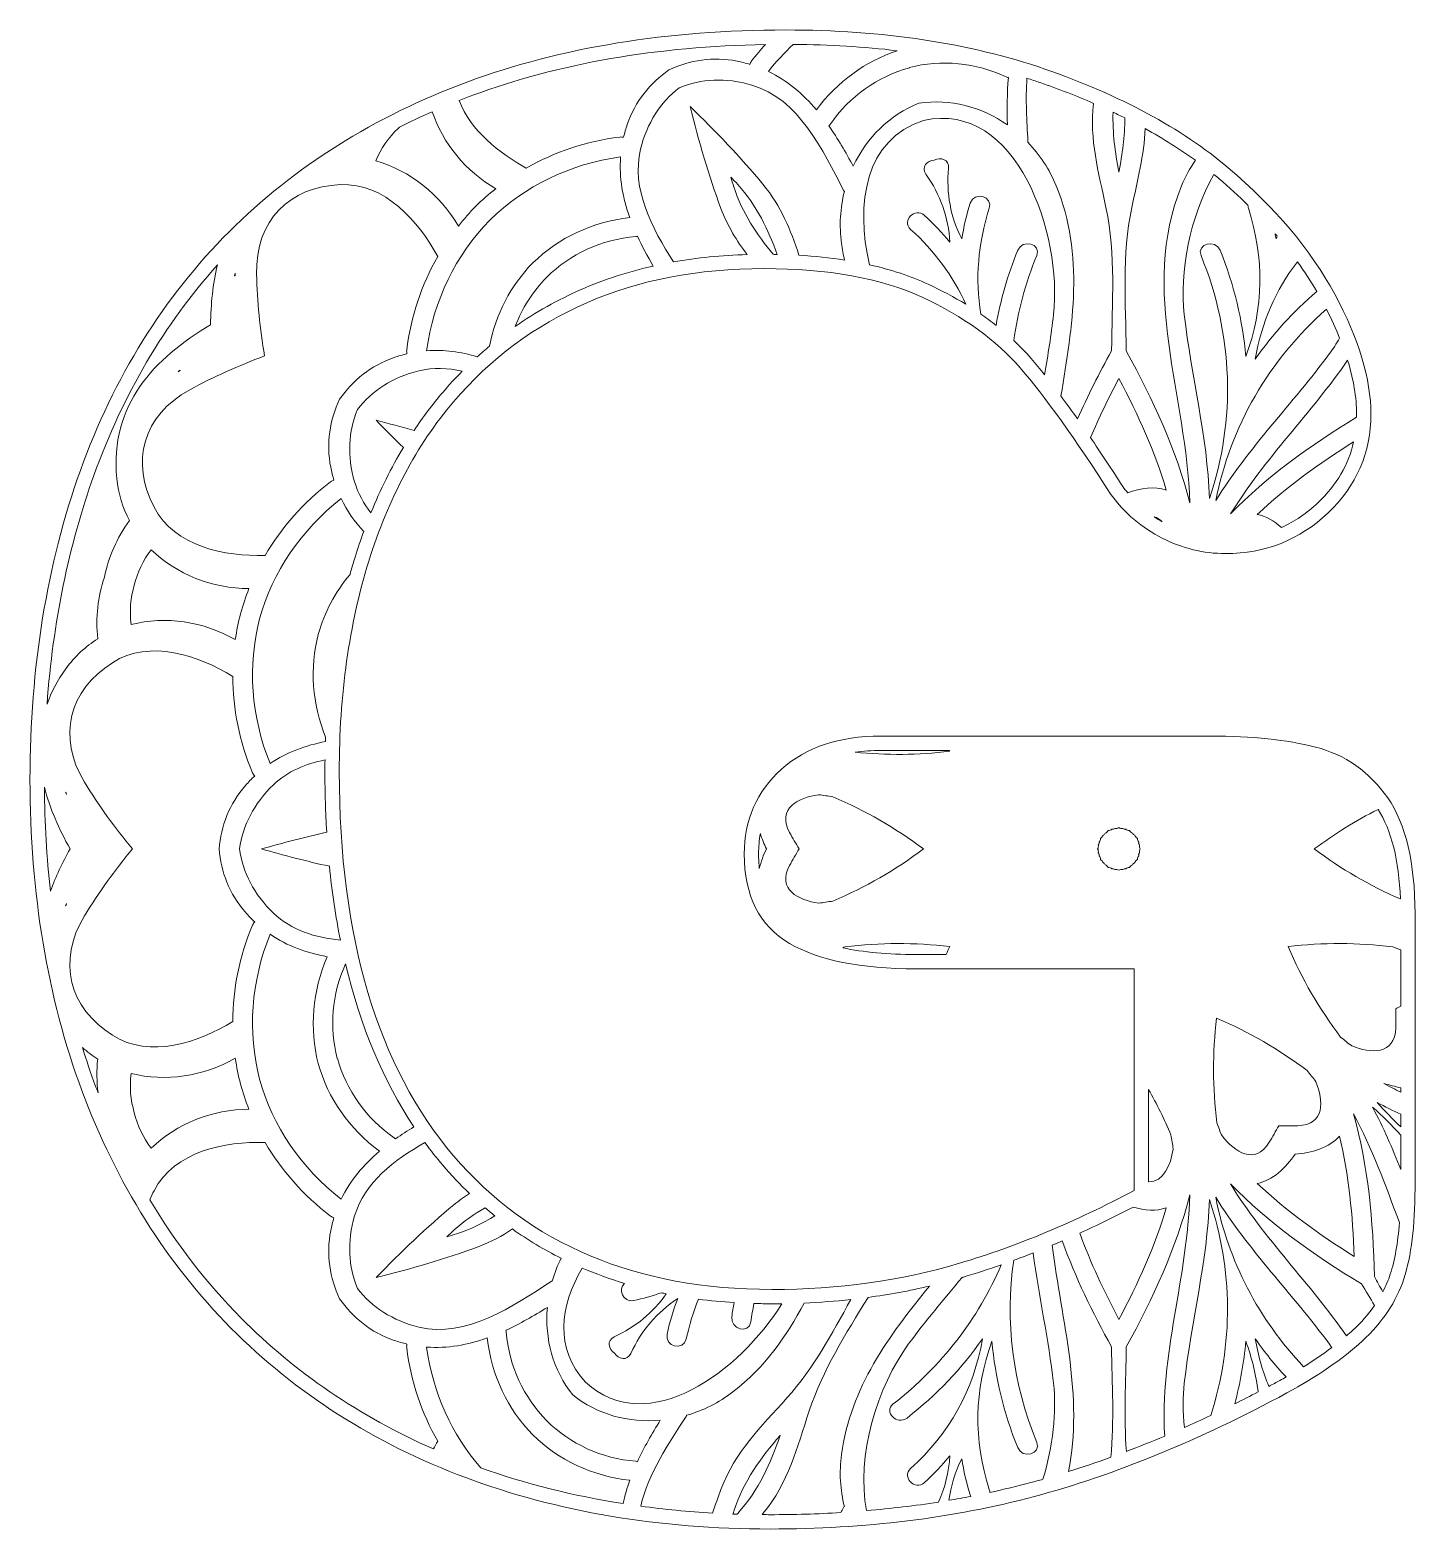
# Model space of a CAD drawing. Extents: x -728 to 2523, y -2539 to -44.
# Drawn here: x 56.6 to 443.4, y -979.4 to -560.6 of the extents above; entities that cross this region are included whole.
import ezdxf

# ---------------------------------------------------------------- set-up
doc = ezdxf.new("R2010")
doc.units = 0
doc.header["$MEASUREMENT"] = 0
doc.layers.add('Layer 1', color=7, linetype='Continuous', lineweight=0)

msp = doc.modelspace()

# ---------------------------------------------------------------- linework, layer by layer
at = {"layer": 'Layer 1'}
for points, knots in [([(435.76, -775.15), (430.66, -767.85), (423.88, -763.07), (415.6, -760.95), (407.62, -758.91), (397.79, -757.88), (386.38, -757.88), (386.38, -757.88), (294.18, -757.88), (294.18, -757.88), (282.6, -757.88), (273.26, -760.99), (266.44, -767.14), (259.56, -773.35), (256.07, -781.31), (256.07, -790.79), (256.07, -802.45), (260.31, -810.85), (268.68, -815.77), (276.71, -820.49), (288.6, -822.88), (304.03, -822.88), (304.03, -822.88), (364.95, -822.88), (364.95, -822.88), (364.95, -822.88), (364.95, -884.8), (364.95, -884.8), (348.56, -893.53), (332.15, -900.38), (316.18, -905.14), (299.93, -909.99), (282.32, -912.45), (263.82, -912.45), (225.94, -912.45), (196.03, -899.89), (174.92, -875.12), (153.73, -850.26), (142.98, -814.16), (142.98, -767.81), (142.98, -746.4), (145.76, -726.63), (151.23, -709.04), (156.69, -691.5), (164.66, -676.51), (174.92, -664.46), (185.16, -652.45), (197.66, -643.15), (212.09, -636.82), (226.55, -630.49), (243.21, -627.28), (261.63, -627.28), (279.49, -627.28), (294.34, -629.97), (305.79, -635.3), (317.23, -640.62), (326.44, -647.26), (333.16, -655.04), (339.99, -662.96), (348.5, -674.85), (358.43, -690.37), (358.43, -690.37), (358.51, -690.48), (358.51, -690.48), (362.32, -695.64), (367.11, -699.7), (372.75, -702.57), (378.39, -705.43), (384.35, -706.89), (390.48, -706.89), (401.54, -706.89), (411.16, -703.07), (419.08, -695.53), (427.03, -687.97), (431.06, -678.69), (431.06, -667.95), (431.06, -658.18), (427.66, -646.91), (420.97, -634.45), (414.31, -622.07), (404.3, -610.18), (391.23, -599.13), (378.15, -588.08), (360.91, -578.8), (339.98, -571.54), (319.07, -564.3), (294.73, -560.63), (267.65, -560.63), (234.73, -560.63), (204.86, -565.5), (178.86, -575.11), (152.81, -584.74), (130.39, -598.85), (112.21, -617.02), (94.03, -635.2), (80.06, -657.63), (70.7, -683.69), (61.37, -709.69), (56.63, -738.73), (56.63, -770), (56.63, -801.82), (61.51, -831.05), (71.12, -856.87), (80.75, -882.74), (94.76, -905.07), (112.75, -923.24), (130.75, -941.42), (152.81, -955.48), (178.31, -965.01), (203.77, -974.54), (232.35, -979.37), (263.27, -979.37), (289.76, -979.37), (314.61, -976.31), (337.1, -970.27), (359.58, -964.24), (383.29, -954.52), (407.58, -941.37), (416.06, -936.76), (423.15, -931.88), (428.63, -926.86), (434.24, -921.73), (438.15, -915.87), (440.26, -909.46), (442.32, -903.18), (443.37, -894.73), (443.37, -884.35), (443.37, -884.35), (443.37, -807.48), (443.37, -807.48), (443.37, -793.27), (440.81, -782.39), (435.76, -775.15)], [0, 0, 0, 0, 1, 1, 1, 2, 2, 2, 3, 3, 3, 4, 4, 4, 5, 5, 5, 6, 6, 6, 7, 7, 7, 8, 8, 8, 9, 9, 9, 10, 10, 10, 11, 11, 11, 12, 12, 12, 13, 13, 13, 14, 14, 14, 15, 15, 15, 16, 16, 16, 17, 17, 17, 18, 18, 18, 19, 19, 19, 20, 20, 20, 21, 21, 21, 22, 22, 22, 23, 23, 23, 24, 24, 24, 25, 25, 25, 26, 26, 26, 27, 27, 27, 28, 28, 28, 29, 29, 29, 30, 30, 30, 31, 31, 31, 32, 32, 32, 33, 33, 33, 34, 34, 34, 35, 35, 35, 36, 36, 36, 37, 37, 37, 38, 38, 38, 39, 39, 39, 40, 40, 40, 41, 41, 41, 42, 42, 42, 43, 43, 43, 44, 44, 44, 44]), ([(261.98, -564.68), (260.65, -566.16), (259.36, -567.68), (258.14, -569.29), (257.91, -569.59), (257.76, -569.91), (257.66, -570.23), (256.5, -569.88), (255.31, -569.57), (254.06, -569.32), (247.36, -568.01), (240.83, -569.08), (235.05, -571.8), (229.8, -575.45), (225.61, -580.56), (223.4, -587.03), (222.99, -588.23), (222.66, -589.43), (222.38, -590.61), (222.06, -590.54), (221.71, -590.49), (221.33, -590.54), (211.87, -591.75), (203.08, -594.71), (195.22, -599.19), (187.67, -595.11), (179.61, -588.68), (176.46, -580.32), (177.72, -579.83), (178.98, -579.34), (180.25, -578.87), (204.3, -569.97), (231.77, -565.21), (261.98, -564.68)], [0, 0, 0, 0, 1, 1, 1, 2, 2, 2, 3, 3, 3, 4, 4, 4, 5, 5, 5, 6, 6, 6, 7, 7, 7, 8, 8, 8, 9, 9, 9, 10, 10, 10, 11, 11, 11, 11]), ([(276.24, -582.93), (272.49, -578.51), (268.13, -574.78), (262.81, -572.23), (264.97, -569.49), (267.28, -566.97), (269.74, -564.65), (279.84, -564.72), (289.53, -565.31), (298.79, -566.43), (289.88, -569.39), (282.1, -575.05), (276.24, -582.93)], [0, 0, 0, 0, 1, 1, 1, 2, 2, 2, 3, 3, 3, 4, 4, 4, 4]), ([(302.19, -571.12), (311.16, -568.83), (320.62, -569.67), (329.41, -573.84), (329.56, -573.91), (329.69, -573.9), (329.83, -573.94), (329.44, -578.27), (329.42, -582.7), (329.58, -587.16), (322.37, -582.13), (313.59, -579.74), (304.86, -581.08), (296.64, -584.29), (290.23, -590.74), (286.5, -598.7), (284.41, -594.78), (282.18, -590.96), (279.7, -587.42), (279.79, -587.31), (279.89, -587.21), (279.98, -587.08), (285.51, -579.08), (293.3, -573.68), (302.21, -571.18), (302.21, -571.18), (302.19, -571.12), (302.19, -571.12)], [0, 0, 0, 0, 1, 1, 1, 2, 2, 2, 3, 3, 3, 4, 4, 4, 5, 5, 5, 6, 6, 6, 7, 7, 7, 8, 8, 8, 9, 9, 9, 9]), ([(261.3, -603.72), (255, -596.07), (248.08, -588.96), (240.95, -582.03), (240.95, -582.03), (240.95, -582.03), (240.95, -582.03), (243.4, -591.67), (246.1, -601.21), (249.57, -610.49), (251.42, -615.43), (253.97, -619.54), (256.91, -623.36), (249.77, -623.57), (242.9, -624.27), (236.32, -625.44), (230.34, -616.01), (224.44, -604.96), (227.13, -593.93), (228.91, -586.63), (232.7, -580.77), (237.92, -576.77), (244, -574.25), (250.97, -573.89), (258.18, -576), (271.23, -579.82), (278.15, -594.33), (283.8, -605.44), (283.86, -605.56), (283.95, -605.62), (284.02, -605.72), (282.88, -610.37), (282.55, -615.29), (283.23, -620.26), (283.45, -621.84), (283.74, -623.38), (284.06, -624.89), (280.04, -624.26), (275.79, -623.82), (271.35, -623.56), (269.02, -616.51), (266.38, -609.89), (261.3, -603.72)], [0, 0, 0, 0, 1, 1, 1, 2, 2, 2, 3, 3, 3, 4, 4, 4, 5, 5, 5, 6, 6, 6, 7, 7, 7, 8, 8, 8, 9, 9, 9, 10, 10, 10, 11, 11, 11, 12, 12, 12, 13, 13, 13, 14, 14, 14, 14]), ([(357.08, -610.24), (359.84, -623.51), (358.81, -636.85), (358.63, -650.28), (355.22, -656.47), (351.99, -662.82), (349.13, -669.29), (347.53, -667.02), (345.98, -664.88), (344.49, -662.87), (347.8, -643.17), (351.09, -623.59), (343.19, -604.19), (341.3, -599.55), (338.55, -595.45), (335.23, -592), (335.24, -591.87), (335.29, -591.78), (335.29, -591.64), (334.99, -586.21), (334.59, -580.09), (335.01, -574.11), (336.24, -574.5), (337.46, -574.9), (338.67, -575.32), (343.89, -577.13), (348.87, -579.07), (353.6, -581.13), (352.43, -591.3), (355, -600.21), (357.08, -610.24)], [0, 0, 0, 0, 1, 1, 1, 2, 2, 2, 3, 3, 3, 4, 4, 4, 5, 5, 5, 6, 6, 6, 7, 7, 7, 8, 8, 8, 9, 9, 9, 10, 10, 10, 10]), ([(331.32, -647.37), (332.46, -639.37), (334.58, -631.42), (337.74, -623.64), (339.07, -620.34), (333.74, -618.92), (332.42, -622.17), (329.63, -629.05), (327.65, -636.07), (326.4, -643.14), (325.03, -642.05), (323.6, -640.99), (322.11, -639.97), (320.54, -630.2), (321.34, -620.25), (324.5, -610.45), (325.6, -607.05), (320.27, -605.61), (319.19, -608.98), (318.11, -612.32), (317.36, -615.67), (316.8, -619.01), (313.65, -612.82), (312.45, -606.22), (313.12, -599.22), (313.36, -596.79), (310.84, -596.09), (309.13, -597), (309.13, -597), (309.12, -596.95), (309.12, -596.95), (307.18, -597.03), (305.36, -598.93), (306.78, -600.92), (310.86, -606.65), (313.12, -612.96), (313.49, -619.9), (311.33, -617.28), (309.01, -614.76), (306.41, -612.41), (303.78, -610.03), (299.89, -613.94), (302.54, -616.33), (309.22, -622.38), (314.4, -629.41), (317.95, -637.26), (314.69, -635.27), (311.19, -633.4), (307.47, -631.67), (302.56, -629.38), (297.05, -627.57), (291.01, -626.21), (287.17, -609.22), (289.7, -591.15), (306.16, -585.9), (306.16, -585.9), (306.16, -585.9), (306.16, -585.9), (332.33, -580.19), (344.92, -617.93), (342.43, -640.15), (341.79, -645.79), (340.88, -651.37), (339.92, -656.94), (338.63, -655.32), (337.38, -653.81), (336.18, -652.42), (334.68, -650.68), (333.05, -649), (331.32, -647.37)], [0, 0, 0, 0, 1, 1, 1, 2, 2, 2, 3, 3, 3, 4, 4, 4, 5, 5, 5, 6, 6, 6, 7, 7, 7, 8, 8, 8, 9, 9, 9, 10, 10, 10, 11, 11, 11, 12, 12, 12, 13, 13, 13, 14, 14, 14, 15, 15, 15, 16, 16, 16, 17, 17, 17, 18, 18, 18, 19, 19, 19, 20, 20, 20, 21, 21, 21, 22, 22, 22, 23, 23, 23, 23]), ([(168.96, -583.45), (171.89, -592.32), (178.35, -600.11), (186.68, -604.97), (184.75, -606.49), (182.9, -608.12), (181.13, -609.85), (179.4, -611.62), (177.77, -613.47), (176.25, -615.4), (171.11, -606.59), (162.7, -599.87), (153.19, -597.2), (154.63, -593.71), (156.76, -590.64), (159.43, -588.15), (159.55, -588.01), (159.69, -587.88), (159.82, -587.75), (162.8, -586.25), (165.85, -584.81), (168.96, -583.45)], [0, 0, 0, 0, 1, 1, 1, 2, 2, 2, 3, 3, 3, 4, 4, 4, 5, 5, 5, 6, 6, 6, 7, 7, 7, 7]), ([(360.68, -600.31), (359.64, -594.8), (358.86, -589.32), (359.06, -583.61), (360.17, -584.13), (361.26, -584.67), (362.34, -585.21), (362.36, -590.35), (361.63, -595.32), (360.68, -600.31)], [0, 0, 0, 0, 1, 1, 1, 2, 2, 2, 3, 3, 3, 3]), ([(378.18, -604.19), (366.29, -633.37), (379.73, -662.93), (380.47, -692.75), (376.83, -678.14), (370.19, -663.81), (362.74, -650.28), (362.56, -636.85), (361.52, -623.51), (364.28, -610.24), (365.87, -602.59), (367.73, -595.59), (368.02, -588.19), (373.06, -590.97), (377.74, -593.92), (382.05, -597.04), (380.53, -599.25), (379.22, -601.64), (378.18, -604.19)], [0, 0, 0, 0, 1, 1, 1, 2, 2, 2, 3, 3, 3, 4, 4, 4, 5, 5, 5, 6, 6, 6, 6]), ([(167.34, -650.26), (169.39, -636.07), (175.46, -623.56), (185.02, -613.74), (185.02, -613.74), (185.02, -613.74), (185.02, -613.74), (194.85, -604.18), (207.35, -598.11), (221.54, -596.06), (221.09, -601.94), (222.15, -607.58), (224.1, -613.03), (213.63, -614.25), (204.26, -618.66), (197.01, -625.72), (190.82, -632.07), (186.68, -640.04), (184.92, -648.95), (183.77, -649.91), (182.64, -650.9), (181.53, -651.92), (176.94, -650.56), (172.23, -649.89), (167.34, -650.26)], [0, 0, 0, 0, 1, 1, 1, 2, 2, 2, 3, 3, 3, 4, 4, 4, 5, 5, 5, 6, 6, 6, 7, 7, 7, 8, 8, 8, 8]), ([(264.18, -623.3), (259.61, -617.77), (255.58, -611.89), (253.15, -604.41), (252.86, -603.53), (252.61, -602.63), (252.34, -601.74), (252.97, -602.43), (253.62, -603.09), (254.24, -603.78), (259.65, -609.78), (262.76, -616.4), (265.3, -623.32), (264.93, -623.31), (264.55, -623.31), (264.18, -623.3)], [0, 0, 0, 0, 1, 1, 1, 2, 2, 2, 3, 3, 3, 4, 4, 4, 5, 5, 5, 5]), ([(396.86, -610.45), (401.32, -624.27), (401.12, -638.38), (396.13, -651.86), (395.24, -641.85), (392.88, -631.87), (388.95, -622.17), (387.63, -618.92), (382.29, -620.34), (383.63, -623.64), (392.62, -645.81), (393.43, -669.38), (385.97, -691.49), (385.43, -674.21), (380.88, -657.42), (378.94, -640.15), (377.63, -628.53), (380.46, -612.67), (387.19, -600.99), (387.68, -601.39), (388.17, -601.78), (388.64, -602.18), (391.49, -604.59), (394.18, -607.04), (396.73, -609.53), (396.73, -609.81), (396.76, -610.12), (396.86, -610.45)], [0, 0, 0, 0, 1, 1, 1, 2, 2, 2, 3, 3, 3, 4, 4, 4, 5, 5, 5, 6, 6, 6, 7, 7, 7, 8, 8, 8, 9, 9, 9, 9]), ([(101.22, -661.15), (107.96, -657.47), (114.96, -654.37), (122.13, -651.67), (122.13, -651.67), (122.13, -651.67), (122.13, -651.67), (120.88, -644.12), (120.06, -636.5), (119.89, -628.83), (119.55, -613.9), (129.05, -604.43), (143.31, -603.82), (155.76, -603.29), (165.13, -614.05), (170.47, -623.94), (166, -631.8), (163.04, -640.58), (161.82, -650.05), (161.77, -650.43), (161.82, -650.77), (161.9, -651.1), (160.71, -651.38), (159.52, -651.71), (158.31, -652.12), (151.84, -654.33), (146.73, -658.52), (143.08, -663.77), (140.36, -669.55), (139.29, -676.08), (140.61, -682.78), (140.85, -684.03), (141.16, -685.22), (141.51, -686.38), (141.19, -686.48), (140.87, -686.63), (140.57, -686.86), (132.98, -692.64), (126.85, -699.6), (122.28, -707.41), (111.04, -707.72), (97.05, -704.99), (91.28, -693.94), (84.67, -681.29), (88.13, -668.33), (101.22, -661.15)], [0, 0, 0, 0, 1, 1, 1, 2, 2, 2, 3, 3, 3, 4, 4, 4, 5, 5, 5, 6, 6, 6, 7, 7, 7, 8, 8, 8, 9, 9, 9, 10, 10, 10, 11, 11, 11, 12, 12, 12, 13, 13, 13, 14, 14, 14, 15, 15, 15, 15]), ([(200.94, -629.65), (207.56, -623.19), (216.13, -619.14), (225.82, -618.35), (225.98, -618.34), (226.09, -618.27), (226.24, -618.23), (227.54, -621.06), (229.05, -623.84), (230.67, -626.58), (223.57, -628.19), (216.82, -630.38), (210.49, -633.16), (203.98, -636.01), (197.85, -639.45), (192.12, -643.45), (194.08, -638.27), (197.07, -633.61), (200.94, -629.65)], [0, 0, 0, 0, 1, 1, 1, 2, 2, 2, 3, 3, 3, 4, 4, 4, 5, 5, 5, 6, 6, 6, 6]), ([(404.92, -618.25), (404.8, -618.5), (404.69, -618.76), (404.56, -619.01), (404.48, -618.52), (404.38, -618.02), (404.29, -617.53), (404.5, -617.77), (404.71, -618.01), (404.92, -618.25)], [0, 0, 0, 0, 1, 1, 1, 2, 2, 2, 3, 3, 3, 3]), ([(108.99, -626.25), (107.68, -631.58), (107.13, -637.23), (107.06, -642.97), (91.36, -652.28), (78.86, -665.37), (80.87, -685.94), (81.29, -690.24), (82.55, -694.14), (84.39, -697.64), (80.92, -702.49), (78.56, -707.87), (77.42, -713.5), (75.59, -718.95), (74.94, -724.79), (75.53, -730.72), (72.18, -732.83), (69.14, -735.58), (66.63, -739.09), (64.3, -742.36), (62.58, -745.65), (61.39, -748.95), (63.04, -726.11), (67.42, -704.69), (74.47, -685.05), (82.56, -662.53), (94.16, -642.79), (108.99, -626.25)], [0, 0, 0, 0, 1, 1, 1, 2, 2, 2, 3, 3, 3, 4, 4, 4, 5, 5, 5, 6, 6, 6, 7, 7, 7, 8, 8, 8, 9, 9, 9, 9]), ([(398.76, -652.57), (400.48, -642.47), (404.48, -633.32), (410.53, -625.36), (412.51, -628.1), (414.31, -630.86), (415.93, -633.65), (409.34, -639.32), (403.6, -645.67), (398.76, -652.57)], [0, 0, 0, 0, 1, 1, 1, 2, 2, 2, 3, 3, 3, 3]), ([(113.77, -629.3), (113.82, -629.06), (113.88, -628.82), (113.94, -628.58), (113.92, -628.8), (113.91, -629.01), (113.9, -629.23), (113.85, -629.24), (113.81, -629.28), (113.77, -629.3)], [0, 0, 0, 0, 1, 1, 1, 2, 2, 2, 3, 3, 3, 3]), ([(419.5, -651.02), (409.16, -665.04), (396.83, -677.36), (387.71, -692.1), (391.86, -671.29), (402.56, -652.86), (418.63, -638.61), (420.04, -641.38), (421.27, -644.08), (422.33, -646.7), (421.42, -648.24), (420.48, -649.69), (419.5, -651.02)], [0, 0, 0, 0, 1, 1, 1, 2, 2, 2, 3, 3, 3, 4, 4, 4, 4]), ([(427.04, -668.76), (414.32, -676.54), (401.95, -685.36), (391.87, -695.81), (401.23, -680.5), (414.51, -667.56), (424.55, -652.89), (426.21, -658.28), (427.06, -663.31), (427.06, -667.95), (427.06, -668.22), (427.05, -668.49), (427.04, -668.76)], [0, 0, 0, 0, 1, 1, 1, 2, 2, 2, 3, 3, 3, 4, 4, 4, 4]), ([(98.04, -656.12), (98.22, -655.95), (98.39, -655.78), (98.57, -655.62), (98.58, -655.67), (98.57, -655.72), (98.58, -655.77), (98.4, -655.89), (98.21, -656), (98.04, -656.12)], [0, 0, 0, 0, 1, 1, 1, 2, 2, 2, 3, 3, 3, 3]), ([(160.88, -677.26), (157.49, -682.92), (154.48, -689.01), (151.84, -695.49), (149.81, -692.95), (148.22, -690.11), (147.28, -686.89), (145.18, -679.69), (145.53, -672.72), (148.05, -666.64), (152.06, -661.42), (157.92, -657.62), (165.21, -655.85), (169.27, -654.85), (173.34, -655.03), (177.32, -655.95), (175.45, -657.85), (173.63, -659.82), (171.88, -661.87), (169.04, -665.2), (166.38, -668.75), (163.89, -672.5), (160.38, -671.5), (156.85, -670.57), (153.31, -669.67), (155.8, -672.24), (158.32, -674.77), (160.88, -677.26)], [0, 0, 0, 0, 1, 1, 1, 2, 2, 2, 3, 3, 3, 4, 4, 4, 5, 5, 5, 6, 6, 6, 7, 7, 7, 8, 8, 8, 9, 9, 9, 9]), ([(361.76, -688.16), (358.62, -683.25), (355.61, -678.69), (352.76, -674.51), (355.13, -668.9), (357.82, -663.37), (360.68, -657.96), (366.02, -668.02), (370.76, -678.49), (373.93, -689.15), (370.76, -687.99), (366.68, -688.58), (363.15, -689.91), (362.67, -689.34), (362.21, -688.76), (361.76, -688.16)], [0, 0, 0, 0, 1, 1, 1, 2, 2, 2, 3, 3, 3, 4, 4, 4, 5, 5, 5, 5]), ([(399.34, -695.96), (407.37, -688.35), (416.65, -681.69), (426.23, -675.68), (424.81, -682.07), (421.54, -687.67), (416.32, -692.63), (413.19, -695.61), (409.76, -697.95), (406.06, -699.64), (404.04, -697.8), (401.71, -696.37), (399.34, -695.96)], [0, 0, 0, 0, 1, 1, 1, 2, 2, 2, 3, 3, 3, 4, 4, 4, 4]), ([(145.99, -712.7), (141.86, -717.63), (138.84, -723.31), (137.1, -729.49), (134.71, -738.92), (135.42, -748.8), (139.18, -758.14), (139.16, -758.56), (139.14, -758.98), (139.13, -759.41), (133.62, -760.46), (128.39, -762.35), (123.67, -765.57), (118.35, -752.25), (117.35, -738.39), (120.73, -725.11), (124.45, -711.91), (132.25, -700.41), (143.51, -691.53), (145.16, -694.97), (147.31, -698), (149.81, -700.73), (148.97, -703.06), (148.16, -705.43), (147.41, -707.85), (146.91, -709.45), (146.45, -711.07), (145.99, -712.7)], [0, 0, 0, 0, 1, 1, 1, 2, 2, 2, 3, 3, 3, 4, 4, 4, 5, 5, 5, 6, 6, 6, 7, 7, 7, 8, 8, 8, 9, 9, 9, 9]), ([(370.51, -696.59), (371.38, -696.86), (372.14, -697.36), (372.78, -698.03), (372, -697.58), (371.25, -697.09), (370.51, -696.59)], [0, 0, 0, 0, 1, 1, 1, 2, 2, 2, 2]), ([(90.49, -705.8), (97.55, -712.71), (107.58, -716.63), (117.78, -716.68), (116.87, -718.96), (116.08, -721.3), (115.41, -723.68), (115.41, -723.68), (115.41, -723.68), (115.41, -723.68), (114.8, -726.08), (114.31, -728.5), (113.96, -730.93), (105.11, -725.87), (94.46, -724.25), (84.89, -726.7), (84.39, -722.95), (84.7, -719.23), (85.76, -715.74), (86.59, -712.18), (88.18, -708.8), (90.49, -705.8)], [0, 0, 0, 0, 1, 1, 1, 2, 2, 2, 3, 3, 3, 4, 4, 4, 5, 5, 5, 6, 6, 6, 7, 7, 7, 7]), ([(113.23, -837.59), (103.65, -843.48), (90.16, -848.12), (79.64, -841.43), (67.59, -833.78), (64.11, -820.82), (71.86, -808.07), (75.85, -801.51), (80.37, -795.32), (85.22, -789.4), (80.37, -783.48), (75.85, -777.29), (71.86, -770.74), (64.11, -757.98), (67.59, -745.03), (79.64, -737.37), (90.16, -730.68), (103.65, -735.32), (113.23, -741.21), (113.28, -750.26), (115.11, -759.35), (118.79, -768.15), (118.94, -768.5), (119.14, -768.79), (119.37, -769.03), (118.48, -769.87), (117.62, -770.74), (116.78, -771.7), (112.29, -776.85), (109.95, -783.03), (109.42, -789.4), (109.95, -795.77), (112.29, -801.96), (116.78, -807.1), (117.62, -808.06), (118.48, -808.94), (119.37, -809.77), (119.14, -810.01), (118.94, -810.3), (118.79, -810.66), (115.11, -819.46), (113.28, -828.55), (113.23, -837.59)], [0, 0, 0, 0, 1, 1, 1, 2, 2, 2, 3, 3, 3, 4, 4, 4, 5, 5, 5, 6, 6, 6, 7, 7, 7, 8, 8, 8, 9, 9, 9, 10, 10, 10, 11, 11, 11, 12, 12, 12, 13, 13, 13, 14, 14, 14, 14]), ([(294.18, -761.88), (294.18, -761.88), (313.33, -761.88), (313.33, -761.88), (313.37, -761.96), (313.41, -762.04), (313.44, -762.13), (304.65, -763.18), (295.83, -763.25), (287, -762.36), (289.27, -762.04), (291.66, -761.88), (294.18, -761.88)], [0, 0, 0, 0, 1, 1, 1, 2, 2, 2, 3, 3, 3, 4, 4, 4, 4]), ([(124.62, -807.33), (119.19, -802.14), (116.01, -795.92), (115.16, -789.4), (116.01, -782.88), (119.19, -776.66), (124.62, -771.48), (128.61, -767.66), (133.63, -765.6), (139.01, -764.55), (138.99, -765.63), (138.98, -766.72), (138.98, -767.81), (138.98, -773.61), (139.15, -779.24), (139.48, -784.73), (133.36, -786.09), (127.28, -787.69), (121.23, -789.4), (121.23, -789.4), (121.23, -789.4), (121.23, -789.4), (127.53, -791.18), (133.86, -792.84), (140.24, -794.24), (140.95, -801.41), (141.97, -808.3), (143.29, -814.89), (136.31, -814.15), (129.65, -812.14), (124.62, -807.33)], [0, 0, 0, 0, 1, 1, 1, 2, 2, 2, 3, 3, 3, 4, 4, 4, 5, 5, 5, 6, 6, 6, 7, 7, 7, 8, 8, 8, 9, 9, 9, 10, 10, 10, 10]), ([(67.83, -789.4), (67.83, -789.4), (67.83, -789.4), (67.83, -789.4), (65.66, -793.25), (63.77, -797.21), (62.32, -801.22), (61.28, -791.82), (60.72, -782.13), (60.65, -772.17), (62.14, -778.05), (64.7, -783.83), (67.83, -789.4)], [0, 0, 0, 0, 1, 1, 1, 2, 2, 2, 3, 3, 3, 4, 4, 4, 4]), ([(66.87, -774.08), (66.84, -774.12), (66.83, -774.16), (66.8, -774.2), (66.72, -773.97), (66.66, -773.74), (66.59, -773.5), (66.68, -773.69), (66.78, -773.89), (66.87, -774.08)], [0, 0, 0, 0, 1, 1, 1, 2, 2, 2, 3, 3, 3, 3]), ([(268.73, -784.79), (265.15, -777.97), (271.19, -775.12), (276.84, -774.25), (278.17, -774.42), (279.48, -774.62), (280.79, -774.86), (289.86, -778.69), (298.3, -783.54), (306.13, -789.4), (298.3, -795.26), (289.86, -800.12), (280.79, -803.95), (279.48, -804.18), (278.17, -804.38), (276.84, -804.55), (271.19, -803.68), (265.15, -800.83), (268.73, -794.01), (269.56, -792.43), (270.47, -790.9), (271.43, -789.4), (270.47, -787.9), (269.56, -786.38), (268.73, -784.79)], [0, 0, 0, 0, 1, 1, 1, 2, 2, 2, 3, 3, 3, 4, 4, 4, 5, 5, 5, 6, 6, 6, 7, 7, 7, 8, 8, 8, 8]), ([(433.07, -778.34), (436.79, -784.19), (438.87, -792.59), (439.29, -803.38), (430.71, -799.64), (422.69, -794.98), (415.23, -789.4), (420.86, -785.19), (426.81, -781.51), (433.07, -778.34)], [0, 0, 0, 0, 1, 1, 1, 2, 2, 2, 3, 3, 3, 3]), ([(260.07, -790.79), (260.07, -788.79), (260.24, -786.89), (260.58, -785.07), (261.01, -786.6), (261.6, -788.08), (262.29, -789.4), (261.43, -791.06), (260.72, -792.96), (260.28, -794.9), (260.15, -793.59), (260.07, -792.23), (260.07, -790.79)], [0, 0, 0, 0, 1, 1, 1, 2, 2, 2, 3, 3, 3, 4, 4, 4, 4]), ([(355.16, -787.48), (355.4, -787.2), (355.54, -786.82), (355.52, -786.42), (355.52, -786.42), (355.52, -786.42), (355.52, -786.42), (355.87, -786.24), (356.14, -785.92), (356.25, -785.58), (356.38, -785.49), (356.51, -785.43), (356.64, -785.36), (356.71, -785.23), (356.77, -785.1), (356.86, -784.97), (357.21, -784.85), (357.52, -784.59), (357.7, -784.24), (358.1, -784.25), (358.48, -784.12), (358.76, -783.87), (358.91, -783.86), (359.05, -783.88), (359.2, -783.88), (359.33, -783.81), (359.45, -783.72), (359.59, -783.65), (359.95, -783.72), (360.35, -783.65), (360.68, -783.44), (361.02, -783.65), (361.42, -783.72), (361.78, -783.65), (361.91, -783.72), (362.03, -783.81), (362.16, -783.88), (362.31, -783.88), (362.46, -783.86), (362.61, -783.87), (362.88, -784.12), (363.27, -784.25), (363.66, -784.24), (363.85, -784.59), (364.16, -784.85), (364.51, -784.97), (364.59, -785.1), (364.65, -785.23), (364.73, -785.36), (364.85, -785.43), (364.99, -785.49), (365.11, -785.58), (365.23, -785.92), (365.49, -786.24), (365.85, -786.42), (365.85, -786.42), (365.85, -786.42), (365.85, -786.42), (365.83, -786.82), (365.97, -787.2), (366.21, -787.48), (366.22, -787.63), (366.2, -787.77), (366.2, -787.92), (366.2, -787.92), (366.2, -787.92), (366.2, -787.92), (366.28, -788.05), (366.36, -788.17), (366.43, -788.3), (366.36, -788.66), (366.43, -789.06), (366.65, -789.4), (366.43, -789.74), (366.36, -790.14), (366.43, -790.5), (366.36, -790.63), (366.28, -790.75), (366.2, -790.88), (366.2, -791.03), (366.22, -791.18), (366.21, -791.32), (365.97, -791.6), (365.83, -791.98), (365.85, -792.38), (365.85, -792.38), (365.85, -792.38), (365.85, -792.38), (365.49, -792.57), (365.23, -792.88), (365.11, -793.23), (364.99, -793.31), (364.85, -793.37), (364.73, -793.44), (364.65, -793.57), (364.59, -793.71), (364.51, -793.83), (364.16, -793.95), (363.85, -794.21), (363.66, -794.56), (363.66, -794.56), (363.66, -794.56), (363.66, -794.56), (363.27, -794.55), (362.88, -794.69), (362.61, -794.93), (362.46, -794.94), (362.31, -794.92), (362.16, -794.92), (362.16, -794.92), (362.16, -794.92), (362.16, -794.92), (362.03, -795), (361.91, -795.08), (361.78, -795.15), (361.42, -795.08), (361.02, -795.15), (360.68, -795.36), (360.35, -795.15), (359.95, -795.08), (359.59, -795.15), (359.45, -795.08), (359.33, -795), (359.2, -794.92), (359.2, -794.92), (359.2, -794.92), (359.2, -794.92), (359.05, -794.92), (358.91, -794.94), (358.76, -794.93), (358.48, -794.69), (358.1, -794.55), (357.7, -794.56), (357.7, -794.56), (357.7, -794.56), (357.7, -794.56), (357.52, -794.21), (357.21, -793.95), (356.86, -793.83), (356.78, -793.71), (356.72, -793.57), (356.64, -793.44), (356.51, -793.37), (356.38, -793.31), (356.25, -793.23), (356.14, -792.88), (355.87, -792.57), (355.52, -792.38), (355.52, -792.38), (355.52, -792.38), (355.52, -792.38), (355.54, -791.98), (355.4, -791.6), (355.16, -791.32), (355.15, -791.18), (355.16, -791.03), (355.16, -790.88), (355.09, -790.75), (355, -790.63), (354.93, -790.5), (355.01, -790.14), (354.93, -789.74), (354.72, -789.4), (354.93, -789.06), (355.01, -788.66), (354.93, -788.3), (355, -788.17), (355.09, -788.05), (355.16, -787.92), (355.16, -787.92), (355.16, -787.92), (355.16, -787.92), (355.16, -787.77), (355.15, -787.63), (355.16, -787.48)], [0, 0, 0, 0, 1, 1, 1, 2, 2, 2, 3, 3, 3, 4, 4, 4, 5, 5, 5, 6, 6, 6, 7, 7, 7, 8, 8, 8, 9, 9, 9, 10, 10, 10, 11, 11, 11, 12, 12, 12, 13, 13, 13, 14, 14, 14, 15, 15, 15, 16, 16, 16, 17, 17, 17, 18, 18, 18, 19, 19, 19, 20, 20, 20, 21, 21, 21, 22, 22, 22, 23, 23, 23, 24, 24, 24, 25, 25, 25, 26, 26, 26, 27, 27, 27, 28, 28, 28, 29, 29, 29, 30, 30, 30, 31, 31, 31, 32, 32, 32, 33, 33, 33, 34, 34, 34, 35, 35, 35, 36, 36, 36, 37, 37, 37, 38, 38, 38, 39, 39, 39, 40, 40, 40, 41, 41, 41, 42, 42, 42, 43, 43, 43, 44, 44, 44, 45, 45, 45, 46, 46, 46, 47, 47, 47, 48, 48, 48, 49, 49, 49, 50, 50, 50, 51, 51, 51, 52, 52, 52, 53, 53, 53, 54, 54, 54, 55, 55, 55, 56, 56, 56, 57, 57, 57, 58, 58, 58, 58]), ([(66.87, -804.72), (66.78, -804.92), (66.68, -805.11), (66.59, -805.3), (66.66, -805.07), (66.72, -804.83), (66.8, -804.6), (66.83, -804.64), (66.84, -804.69), (66.87, -804.72)], [0, 0, 0, 0, 1, 1, 1, 2, 2, 2, 3, 3, 3, 3]), ([(123.67, -813.23), (128.54, -816.56), (133.95, -818.47), (139.65, -819.5), (135.48, -829.18), (134.61, -839.5), (137.1, -849.31), (139.85, -859.06), (145.76, -867.56), (154.21, -873.85), (149.79, -877.6), (146.06, -881.95), (143.51, -887.27), (132.25, -878.39), (124.45, -866.89), (120.73, -853.7), (117.35, -840.41), (118.35, -826.55), (123.67, -813.23)], [0, 0, 0, 0, 1, 1, 1, 2, 2, 2, 3, 3, 3, 4, 4, 4, 5, 5, 5, 6, 6, 6, 6]), ([(283.56, -817.01), (283.78, -816.92), (284, -816.83), (284.22, -816.75), (293.99, -815.53), (303.73, -815.52), (313.44, -816.68), (313.44, -816.68), (313.44, -816.68), (313.44, -816.68), (313.12, -817.42), (312.79, -818.15), (312.46, -818.88), (312.46, -818.88), (304.03, -818.88), (304.03, -818.88), (296.19, -818.88), (289.36, -818.25), (283.56, -817.01)], [0, 0, 0, 0, 1, 1, 1, 2, 2, 2, 3, 3, 3, 4, 4, 4, 5, 5, 5, 6, 6, 6, 6]), ([(437.98, -834.03), (438.06, -835.8), (438.09, -837.58), (438.01, -839.37), (437.7, -847.06), (431.05, -846.52), (425.72, -844.44), (424.65, -843.63), (423.61, -842.8), (422.6, -841.94), (416.66, -834.09), (411.78, -825.67), (407.93, -816.68), (407.93, -816.68), (407.92, -816.68), (407.92, -816.68), (417.64, -815.52), (427.38, -815.53), (437.14, -816.75), (437.89, -817.02), (438.63, -817.32), (439.37, -817.62), (439.37, -817.62), (439.37, -833.28), (439.37, -833.28), (438.91, -833.53), (438.45, -833.79), (437.98, -834.03)], [0, 0, 0, 0, 1, 1, 1, 2, 2, 2, 3, 3, 3, 4, 4, 4, 5, 5, 5, 6, 6, 6, 7, 7, 7, 8, 8, 8, 9, 9, 9, 9]), ([(163.85, -867.05), (162.09, -868.12), (160.36, -869.22), (158.7, -870.39), (158.6, -870.29), (158.49, -870.19), (158.36, -870.1), (150.37, -864.57), (144.97, -856.78), (142.46, -847.87), (142.46, -847.87), (142.4, -847.89), (142.4, -847.89), (140.19, -839.21), (140.91, -830.07), (144.74, -821.52), (148.88, -838.93), (155.26, -854.14), (163.85, -867.05)], [0, 0, 0, 0, 1, 1, 1, 2, 2, 2, 3, 3, 3, 4, 4, 4, 5, 5, 5, 6, 6, 6, 6]), ([(410.65, -866.73), (408.86, -866.8), (407.09, -866.78), (405.31, -866.7), (405.31, -866.7), (405.31, -866.7), (405.31, -866.7), (404.49, -868.27), (403.62, -869.83), (402.67, -871.34), (398.55, -877.84), (393.06, -874.05), (389.48, -869.58), (388.97, -868.35), (388.48, -867.11), (388.03, -865.86), (386.82, -856.1), (386.8, -846.35), (387.96, -836.64), (396.95, -840.49), (405.38, -845.38), (413.22, -851.31), (414.08, -852.33), (414.92, -853.37), (415.72, -854.43), (417.8, -859.77), (418.34, -866.42), (410.65, -866.73)], [0, 0, 0, 0, 1, 1, 1, 2, 2, 2, 3, 3, 3, 4, 4, 4, 5, 5, 5, 6, 6, 6, 7, 7, 7, 8, 8, 8, 9, 9, 9, 9]), ([(74.87, -855.48), (73.58, -852), (72.38, -848.46), (71.26, -844.86), (72.61, -846.06), (74.03, -847.14), (75.53, -848.08), (75.21, -851.27), (75.26, -854.42), (75.65, -857.51), (75.39, -856.83), (75.12, -856.16), (74.87, -855.48)], [0, 0, 0, 0, 1, 1, 1, 2, 2, 2, 3, 3, 3, 4, 4, 4, 4]), ([(117.78, -862.12), (107.58, -862.17), (97.55, -866.09), (90.49, -873), (88.18, -870), (86.59, -866.62), (85.76, -863.07), (84.7, -859.57), (84.39, -855.85), (84.89, -852.1), (94.46, -854.55), (105.11, -852.93), (113.96, -847.87), (114.31, -850.3), (114.8, -852.72), (115.41, -855.12), (115.41, -855.12), (115.41, -855.12), (115.41, -855.12), (116.08, -857.51), (116.87, -859.84), (117.78, -862.12)], [0, 0, 0, 0, 1, 1, 1, 2, 2, 2, 3, 3, 3, 4, 4, 4, 5, 5, 5, 6, 6, 6, 7, 7, 7, 7]), ([(368.95, -856.58), (371.28, -860.67), (373.38, -864.91), (375.23, -869.29), (375.46, -870.6), (375.67, -871.92), (375.83, -873.24), (375.14, -877.75), (373.18, -882.49), (368.95, -882.41), (368.95, -882.41), (368.95, -856.58), (368.95, -856.58)], [0, 0, 0, 0, 1, 1, 1, 2, 2, 2, 3, 3, 3, 4, 4, 4, 4]), ([(439.37, -857.32), (437.79, -856.55), (436.22, -855.75), (434.67, -854.91), (436.22, -855.36), (437.79, -855.76), (439.37, -856.14), (439.37, -856.14), (439.37, -857.32), (439.37, -857.32)], [0, 0, 0, 0, 1, 1, 1, 2, 2, 2, 3, 3, 3, 3]), ([(439.37, -878.93), (437.05, -873), (434.55, -867.17), (431.54, -861.55), (434.32, -864), (436.92, -866.6), (439.37, -869.31), (439.37, -869.31), (439.37, -878.93), (439.37, -878.93)], [0, 0, 0, 0, 1, 1, 1, 2, 2, 2, 3, 3, 3, 3]), ([(439.37, -866.98), (437.1, -864.85), (434.91, -862.62), (432.83, -860.25), (434.98, -861.41), (437.16, -862.48), (439.37, -863.5), (439.37, -863.5), (439.37, -866.98), (439.37, -866.98)], [0, 0, 0, 0, 1, 1, 1, 2, 2, 2, 3, 3, 3, 3]), ([(432.02, -908.85), (431.71, -893.48), (430.31, -877.81), (426.2, -863.39), (431.42, -873.02), (435.15, -883.46), (439.02, -893.77), (438.59, -899.47), (437.74, -904.32), (436.46, -908.21), (435.91, -909.89), (435.2, -911.52), (434.37, -913.11), (433.59, -911.69), (432.81, -910.27), (432.02, -908.85)], [0, 0, 0, 0, 1, 1, 1, 2, 2, 2, 3, 3, 3, 4, 4, 4, 5, 5, 5, 5]), ([(422.28, -869.6), (424.87, -880.42), (425.99, -891.86), (426.4, -903.23), (426.4, -903.23), (426.4, -903.23), (426.4, -903.23), (416.76, -897.19), (407.41, -890.49), (399.34, -882.84), (403.47, -882.12), (407.47, -878.36), (409.88, -874.62), (409.88, -874.62), (409.88, -874.62), (409.88, -874.62), (414.33, -874.4), (419.59, -872.81), (422.28, -869.6)], [0, 0, 0, 0, 1, 1, 1, 2, 2, 2, 3, 3, 3, 4, 4, 4, 5, 5, 5, 6, 6, 6, 6]), ([(91.28, -884.86), (97.05, -873.81), (111.04, -871.08), (122.28, -871.4), (126.85, -879.2), (132.98, -886.16), (140.57, -891.94), (140.87, -892.17), (141.19, -892.32), (141.51, -892.42), (141.16, -893.58), (140.85, -894.78), (140.61, -896.02), (139.29, -902.73), (140.36, -909.25), (143.08, -915.03), (146.73, -920.28), (151.84, -924.47), (158.31, -926.68), (159.52, -927.09), (160.71, -927.42), (161.9, -927.7), (161.82, -928.03), (161.77, -928.37), (161.82, -928.76), (163.04, -938.22), (166, -947), (170.47, -954.86), (170.09, -955.57), (169.68, -956.29), (169.26, -957), (148.69, -947.93), (130.67, -935.67), (115.59, -920.43), (105.89, -910.63), (97.37, -899.57), (90.1, -887.39), (90.45, -886.54), (90.84, -885.7), (91.28, -884.86)], [0, 0, 0, 0, 1, 1, 1, 2, 2, 2, 3, 3, 3, 4, 4, 4, 5, 5, 5, 6, 6, 6, 7, 7, 7, 8, 8, 8, 9, 9, 9, 10, 10, 10, 11, 11, 11, 12, 12, 12, 13, 13, 13, 13]), ([(175, -888.78), (167.35, -895.08), (160.24, -902), (153.31, -909.13), (153.31, -909.13), (153.31, -909.13), (153.31, -909.13), (162.95, -906.69), (172.49, -903.99), (181.78, -900.51), (185.32, -899.19), (188.43, -897.49), (191.32, -895.56), (195.63, -898.62), (200.17, -901.35), (204.94, -903.74), (203.92, -905.8), (203.1, -907.92), (202.47, -910.09), (202.35, -910.15), (202.23, -910.2), (202.12, -910.27), (191.67, -917.08), (178.42, -926.18), (165.21, -922.96), (157.92, -921.18), (152.06, -917.38), (148.05, -912.16), (148.05, -912.16), (148.05, -912.16), (148.05, -912.16), (145.53, -906.09), (145.18, -899.11), (147.28, -891.91), (150.03, -882.51), (158.33, -876.28), (166.91, -871.43), (168.5, -873.59), (170.15, -875.7), (171.88, -877.72), (174.26, -880.51), (176.75, -883.15), (179.35, -885.64), (177.88, -886.58), (176.43, -887.61), (175, -888.78)], [0, 0, 0, 0, 1, 1, 1, 2, 2, 2, 3, 3, 3, 4, 4, 4, 5, 5, 5, 6, 6, 6, 7, 7, 7, 8, 8, 8, 9, 9, 9, 10, 10, 10, 11, 11, 11, 12, 12, 12, 13, 13, 13, 14, 14, 14, 15, 15, 15, 15]), ([(391.87, -882.99), (402.33, -893.83), (415.24, -902.92), (428.46, -910.91), (429.66, -912.92), (430.87, -914.91), (432.09, -916.9), (430.38, -919.36), (428.34, -921.71), (425.93, -923.91), (425.38, -924.42), (424.8, -924.92), (424.21, -925.42), (414.22, -910.95), (401.12, -898.14), (391.87, -882.99)], [0, 0, 0, 0, 1, 1, 1, 2, 2, 2, 3, 3, 3, 4, 4, 4, 5, 5, 5, 5]), ([(362.74, -928.52), (370.19, -914.99), (376.83, -900.66), (380.47, -886.05), (379.91, -908.66), (372.05, -931.13), (373.47, -953.4), (369.89, -954.91), (366.32, -956.35), (362.78, -957.69), (362.03, -948.01), (362.61, -938.29), (362.74, -928.52)], [0, 0, 0, 0, 1, 1, 1, 2, 2, 2, 3, 3, 3, 4, 4, 4, 4]), ([(378.94, -938.65), (380.88, -921.38), (385.43, -904.59), (385.97, -887.31), (392.59, -906.94), (392.68, -927.71), (386.33, -947.64), (383.87, -948.8), (381.41, -949.94), (378.97, -951.02), (378.53, -946.64), (378.51, -942.42), (378.94, -938.65)], [0, 0, 0, 0, 1, 1, 1, 2, 2, 2, 3, 3, 3, 4, 4, 4, 4]), ([(387.71, -886.7), (396.83, -901.44), (409.16, -913.76), (419.5, -927.78), (419.71, -928.07), (419.92, -928.38), (420.13, -928.68), (417.73, -930.49), (415.1, -932.28), (412.26, -934.03), (399.72, -920.79), (391.29, -904.63), (387.71, -886.7)], [0, 0, 0, 0, 1, 1, 1, 2, 2, 2, 3, 3, 3, 4, 4, 4, 4]), ([(183.75, -889.65), (184.63, -890.4), (185.52, -891.14), (186.42, -891.86), (183.17, -893.9), (179.66, -895.65), (175.69, -896.93), (174.81, -897.22), (173.91, -897.47), (173.02, -897.75), (173.02, -897.75), (173.02, -897.75), (173.02, -897.75), (173.71, -897.12), (174.37, -896.46), (175.06, -895.84), (177.84, -893.34), (180.74, -891.34), (183.75, -889.65)], [0, 0, 0, 0, 1, 1, 1, 2, 2, 2, 3, 3, 3, 4, 4, 4, 5, 5, 5, 6, 6, 6, 6]), ([(373.93, -889.65), (370.76, -900.31), (366.02, -910.79), (360.68, -920.84), (356.54, -913.02), (352.75, -904.95), (349.78, -896.73), (354.75, -894.47), (359.74, -892.03), (364.72, -889.42), (367.85, -890.36), (371.22, -890.64), (373.93, -889.65)], [0, 0, 0, 0, 1, 1, 1, 2, 2, 2, 3, 3, 3, 4, 4, 4, 4]), ([(342.04, -900.11), (342.98, -899.71), (343.91, -899.3), (344.85, -898.9), (348.53, -909.05), (353.38, -918.98), (358.63, -928.52), (358.77, -938.83), (359.4, -949.1), (358.44, -959.31), (354.46, -960.76), (350.51, -962.1), (346.59, -963.33), (350.88, -942.43), (344.75, -921.34), (342.04, -900.11)], [0, 0, 0, 0, 1, 1, 1, 2, 2, 2, 3, 3, 3, 4, 4, 4, 5, 5, 5, 5]), ([(324.63, -969.16), (324.63, -968.91), (324.6, -968.64), (324.5, -968.36), (320.05, -954.53), (320.24, -940.42), (325.24, -926.94), (326.13, -936.95), (328.49, -946.93), (332.42, -956.63), (333.74, -959.88), (339.07, -958.46), (337.74, -955.17), (331.01, -938.59), (328.87, -921.24), (331.33, -904.3), (333.12, -903.64), (334.92, -902.96), (336.73, -902.26), (338.36, -914.38), (341.05, -926.39), (342.43, -938.65), (343.31, -946.52), (342.3, -956.33), (339.47, -965.47), (338.33, -965.79), (337.2, -966.11), (336.07, -966.41), (332.33, -967.41), (328.51, -968.33), (324.63, -969.16)], [0, 0, 0, 0, 1, 1, 1, 2, 2, 2, 3, 3, 3, 4, 4, 4, 5, 5, 5, 6, 6, 6, 7, 7, 7, 8, 8, 8, 9, 9, 9, 10, 10, 10, 10]), ([(225.18, -915.55), (227.83, -914.98), (230.38, -914.24), (232.87, -913.38), (233.34, -913.48), (233.83, -913.57), (234.31, -913.67), (230.6, -918.95), (225.75, -922.94), (219.76, -925.68), (217.54, -926.69), (218.19, -929.22), (219.83, -930.25), (220.86, -931.9), (223.39, -932.55), (224.41, -930.32), (227.33, -923.93), (231.66, -918.81), (237.49, -915.02), (236.3, -918.2), (235.27, -921.47), (234.54, -924.9), (233.79, -928.36), (239.12, -929.78), (239.87, -926.29), (240.71, -922.42), (241.86, -918.7), (243.31, -915.15), (246.55, -915.58), (249.85, -915.9), (253.23, -916.12), (252.99, -917.43), (252.78, -918.76), (252.59, -920.1), (252.11, -923.57), (257.44, -925.01), (257.93, -921.48), (258.17, -919.76), (258.46, -918.06), (258.78, -916.37), (260.45, -916.42), (262.12, -916.45), (263.82, -916.45), (264.74, -916.45), (265.67, -916.44), (266.59, -916.43), (254.88, -935.28), (229.35, -954.42), (211.71, -938.37), (203.09, -928.89), (204.63, -917.14), (210.82, -906.47), (214.63, -908.1), (218.56, -909.53), (222.63, -910.76), (220.74, -912.32), (222.2, -916.19), (225.18, -915.55)], [0, 0, 0, 0, 1, 1, 1, 2, 2, 2, 3, 3, 3, 4, 4, 4, 5, 5, 5, 6, 6, 6, 7, 7, 7, 8, 8, 8, 9, 9, 9, 10, 10, 10, 11, 11, 11, 12, 12, 12, 13, 13, 13, 14, 14, 14, 15, 15, 15, 16, 16, 16, 17, 17, 17, 18, 18, 18, 19, 19, 19, 19]), ([(301.87, -927.78), (306.63, -921.33), (311.81, -915.24), (316.9, -909.1), (317.04, -909.06), (317.18, -909.02), (317.32, -908.98), (320.8, -907.94), (324.31, -906.78), (327.82, -905.55), (321.41, -920.63), (311.19, -933.89), (297.67, -944.43), (294.87, -946.62), (298.78, -950.51), (301.54, -948.36), (309.8, -941.92), (316.83, -934.46), (322.61, -926.23), (320.19, -940.41), (313.31, -952.73), (302.54, -962.47), (299.89, -964.86), (303.78, -968.77), (306.41, -966.4), (309.01, -964.04), (311.33, -961.52), (313.49, -958.9), (313.25, -963.49), (312.16, -967.79), (310.28, -971.84), (303.76, -972.87), (297.07, -973.66), (290.25, -974.24), (287.15, -959.15), (293.43, -939.23), (301.87, -927.78)], [0, 0, 0, 0, 1, 1, 1, 2, 2, 2, 3, 3, 3, 4, 4, 4, 5, 5, 5, 6, 6, 6, 7, 7, 7, 8, 8, 8, 9, 9, 9, 10, 10, 10, 11, 11, 11, 12, 12, 12, 12]), ([(261.3, -975.08), (268.46, -966.38), (270.78, -956.79), (274.22, -946.36), (278, -934.89), (284.42, -924.88), (290.63, -914.67), (296.48, -913.88), (302.21, -912.83), (307.79, -911.52), (296.39, -925.47), (285.81, -939.78), (283.23, -958.54), (282.55, -963.51), (282.88, -968.44), (284.02, -973.08), (283.95, -973.18), (283.86, -973.24), (283.8, -973.36), (283.56, -973.83), (283.32, -974.3), (283.08, -974.77), (276.59, -975.17), (269.99, -975.37), (263.27, -975.37), (262.53, -975.37), (261.81, -975.35), (261.08, -975.35), (261.15, -975.26), (261.23, -975.17), (261.3, -975.08)], [0, 0, 0, 0, 1, 1, 1, 2, 2, 2, 3, 3, 3, 4, 4, 4, 5, 5, 5, 6, 6, 6, 7, 7, 7, 8, 8, 8, 9, 9, 9, 10, 10, 10, 10]), ([(239.81, -947.97), (239.89, -947.85), (239.94, -947.73), (239.99, -947.61), (244.57, -946.28), (248.98, -944.11), (252.93, -941.05), (261.81, -934.15), (267.92, -925.59), (272.76, -916.25), (277.17, -916.06), (281.53, -915.73), (285.82, -915.26), (280.58, -924.9), (275.37, -934.49), (267.99, -942.76), (260.67, -950.96), (253.52, -957.76), (249.57, -968.31), (248.75, -970.5), (247.98, -972.7), (247.24, -974.91), (240.42, -974.52), (233.73, -973.88), (227.18, -972.99), (229.19, -963.92), (235.06, -955.26), (239.81, -947.97)], [0, 0, 0, 0, 1, 1, 1, 2, 2, 2, 3, 3, 3, 4, 4, 4, 5, 5, 5, 6, 6, 6, 7, 7, 7, 8, 8, 8, 9, 9, 9, 9]), ([(208.18, -941.91), (208.18, -941.91), (208.18, -941.91), (208.18, -941.91), (215.07, -947.42), (223.86, -949.75), (232.63, -948.99), (230.26, -952.78), (228.06, -956.63), (226.24, -960.57), (226.09, -960.54), (225.98, -960.46), (225.82, -960.45), (216.13, -959.66), (207.56, -955.61), (200.94, -949.15), (194.47, -942.53), (190.42, -933.96), (189.63, -924.26), (189.62, -924.11), (189.55, -923.99), (189.52, -923.85), (193.45, -922.02), (197.3, -919.82), (201.09, -917.46), (200.33, -926.22), (202.66, -935.01), (208.18, -941.91)], [0, 0, 0, 0, 1, 1, 1, 2, 2, 2, 3, 3, 3, 4, 4, 4, 5, 5, 5, 6, 6, 6, 7, 7, 7, 8, 8, 8, 9, 9, 9, 9]), ([(182.48, -962.26), (174.38, -952.91), (169.2, -941.43), (167.34, -928.54), (173.22, -928.99), (178.86, -927.94), (184.32, -925.98), (185.54, -936.45), (189.94, -945.82), (197.01, -953.08), (197.01, -953.08), (197.01, -953.08), (197.01, -953.08), (204.26, -960.14), (213.63, -964.55), (224.1, -965.77), (223.33, -967.91), (222.71, -970.07), (222.26, -972.27), (208.3, -970.08), (195.01, -966.74), (182.48, -962.26)], [0, 0, 0, 0, 1, 1, 1, 2, 2, 2, 3, 3, 3, 4, 4, 4, 5, 5, 5, 6, 6, 6, 7, 7, 7, 7]), ([(393.03, -944.41), (394.57, -938.63), (395.61, -932.79), (396.13, -926.94), (397.85, -931.59), (398.99, -936.32), (399.58, -941.08), (397.39, -942.22), (395.2, -943.33), (393.03, -944.41)], [0, 0, 0, 0, 1, 1, 1, 2, 2, 2, 3, 3, 3, 3]), ([(398.76, -926.23), (401.37, -929.96), (404.26, -933.52), (407.38, -936.9), (406.81, -937.22), (406.25, -937.54), (405.67, -937.86), (404.63, -938.42), (403.59, -938.97), (402.55, -939.52), (400.82, -935.31), (399.55, -930.87), (398.76, -926.23)], [0, 0, 0, 0, 1, 1, 1, 2, 2, 2, 3, 3, 3, 4, 4, 4, 4]), ([(252.91, -975.18), (252.99, -974.91), (253.07, -974.65), (253.15, -974.39), (255.91, -965.87), (260.76, -959.43), (266.11, -953.21), (266.11, -953.21), (266.14, -953.16), (266.14, -953.16), (263.42, -960.92), (260.25, -968.35), (254.24, -975.02), (254.19, -975.09), (254.13, -975.15), (254.07, -975.21), (253.68, -975.2), (253.29, -975.19), (252.91, -975.18)], [0, 0, 0, 0, 1, 1, 1, 2, 2, 2, 3, 3, 3, 4, 4, 4, 5, 5, 5, 6, 6, 6, 6]), ([(316.8, -959.79), (317.36, -963.14), (318.11, -966.48), (319.19, -969.82), (319.24, -969.98), (319.31, -970.11), (319.37, -970.25), (317.35, -970.64), (315.3, -971), (313.24, -971.35), (313.75, -967.35), (314.92, -963.5), (316.8, -959.79)], [0, 0, 0, 0, 1, 1, 1, 2, 2, 2, 3, 3, 3, 4, 4, 4, 4])]:
    msp.add_open_spline(points, degree=3, knots=knots, dxfattribs=at)

doc.saveas('drawing.dxf')
